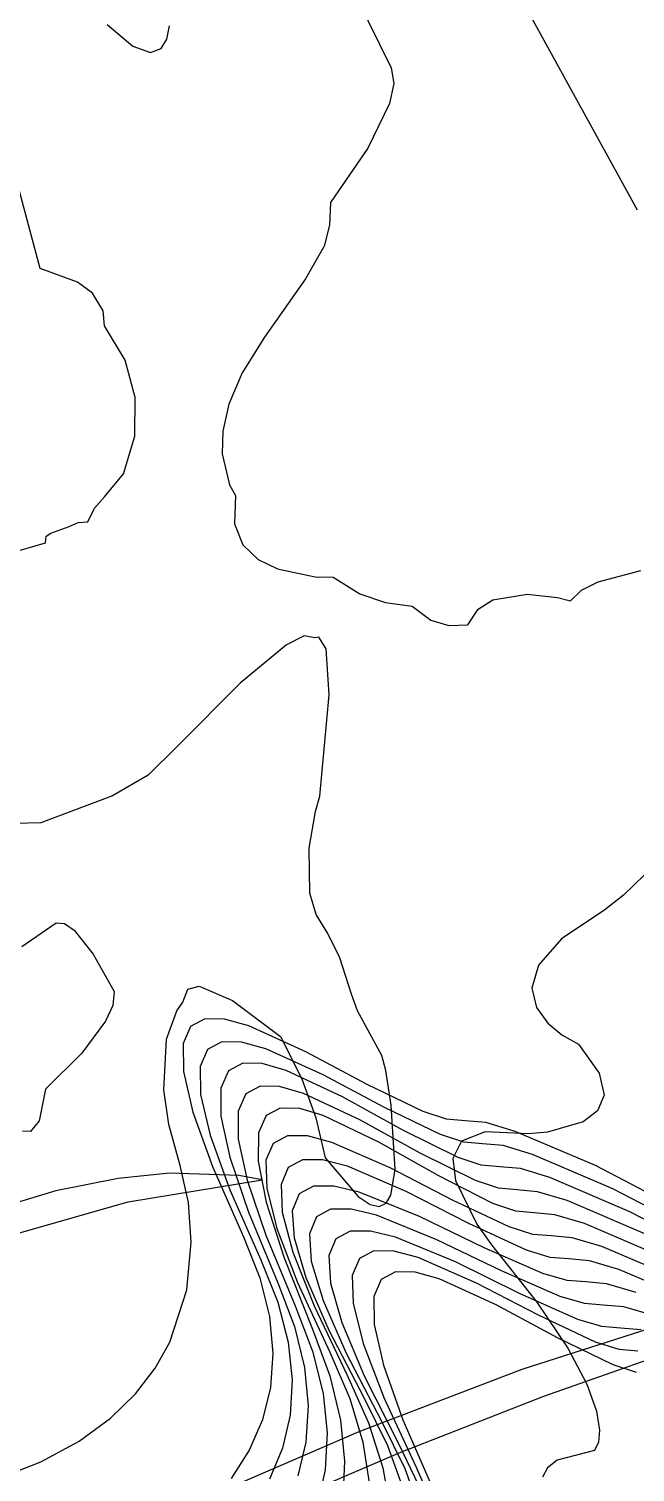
# Model space of a CAD drawing. Extents: x 0 to 231, y 0 to 238.
# Drawn here: x 132.3 to 153.7, y 147.2 to 198.3 of the extents above; entities that cross this region are included whole.
import ezdxf

# ---------------------------------------------------------------- set-up
doc = ezdxf.new("R2010")
doc.units = 0

msp = doc.modelspace()

# ---------------------------------------------------------------- linework, layer by layer
at = {"layer": 'Layer 1'}
for p, q in [((153.83196, 191.874834), (148.284411, 201.953854)), ((142.958764, 201.299827), (145.107709, 196.908504)), ((135.052244, 198.44284), (135.963857, 197.678044)), ((137.165962, 197.926042), (137.259388, 198.403423)), ((136.963786, 197.600306), (137.165962, 197.926042)), ((135.963857, 197.678044), (136.582061, 197.45742)), ((136.582061, 197.45742), (136.963786, 197.600306)), ((145.107709, 196.908504), (145.203149, 196.355027)), ((145.203149, 196.355027), (145.047854, 195.651547)), ((145.047854, 195.651547), (144.278497, 194.070495)), ((144.278497, 194.070495), (142.958764, 192.143452)), ((132.6812, 189.807642), (131.943201, 192.54889)), ((142.958764, 192.143452), (142.922267, 191.346357)), ((142.922267, 191.346357), (142.736862, 190.601817)), ((142.736862, 190.601817), (142.078456, 189.436832)), ((133.999765, 189.323721), (132.6812, 189.807642)), ((134.535103, 188.931341), (133.999765, 189.323721)), ((142.078456, 189.436832), (140.622954, 187.3784)), ((134.904891, 188.306183), (134.535103, 188.931341)), ((134.956279, 187.776889), (134.904891, 188.306183)), ((135.683592, 186.561341), (134.956279, 187.776889)), ((140.622954, 187.3784), (139.827684, 186.118157)), ((136.04827, 185.23617), (135.683592, 186.561341)), ((139.827684, 186.118157), (139.358697, 185.004633)), ((136.036299, 183.87167), (136.04827, 185.23617)), ((139.358697, 185.004633), (139.148109, 184.044396)), ((139.148109, 184.044396), (139.128036, 183.244016)), ((135.633664, 182.538134), (136.036299, 183.87167)), ((139.128036, 183.244016), (139.387894, 182.149105)), ((134.961535, 181.719141), (135.633664, 182.538134)), ((139.387894, 182.149105), (139.595198, 181.772456)), ((134.605542, 181.319958), (134.961535, 181.719141)), ((139.595198, 181.772456), (139.555963, 180.762765)), ((134.362983, 180.838132), (134.605542, 181.319958)), ((132.893175, 180.329918), (133.05493, 180.434971)), ((133.05493, 180.434971), (133.708956, 180.671413)), ((133.708956, 180.671413), (134.019327, 180.812387)), ((134.019327, 180.812387), (134.362983, 180.838132)), ((139.555963, 180.762765), (139.859436, 180.019138)), ((131.195625, 179.604999), (132.868065, 180.090672)), ((132.868065, 180.090672), (132.893175, 180.329918)), ((139.859436, 180.019138), (140.4016, 179.501063)), ((140.4016, 179.501063), (141.078437, 179.168027)), ((141.078437, 179.168027), (142.420068, 178.89503)), ((142.420068, 178.89503), (143.052196, 178.876051)), ((143.052196, 178.876051), (144.002579, 178.28188)), ((152.437773, 178.712545), (153.94875, 179.109632)), ((151.461112, 178.03516), (151.841594, 178.413269)), ((151.841594, 178.413269), (152.437773, 178.712545)), ((144.002579, 178.28188), (144.909165, 177.976764)), ((144.909165, 177.976764), (145.855168, 177.848295)), ((145.855168, 177.848295), (146.516495, 177.351935)), ((148.188424, 177.740081), (148.701937, 178.074576)), ((148.701937, 178.074576), (149.919478, 178.28042)), ((149.919478, 178.28042), (150.99687, 178.15341)), ((150.99687, 178.15341), (151.461112, 178.03516)), ((146.516495, 177.351935), (147.151543, 177.17091)), ((147.817249, 177.194268), (148.188424, 177.740081)), ((147.151543, 177.17091), (147.817249, 177.194268)), ((141.402531, 176.483306), (139.758704, 175.127076)), ((142.028455, 176.803932), (141.402531, 176.483306)), ((142.39817, 176.727106), (142.028455, 176.803932)), ((142.545618, 176.757764), (142.39817, 176.727106)), ((142.806936, 176.341697), (142.545618, 176.757764)), ((142.910588, 174.71685), (142.806936, 176.341697)), ((139.758704, 175.127076), (137.539685, 172.896378)), ((142.585034, 171.121162), (142.910588, 174.71685)), ((137.539685, 172.896378), (136.507549, 171.861322)), ((136.507549, 171.861322), (135.238912, 171.132841)), ((135.238912, 171.132841), (133.708956, 170.560568)), ((142.431747, 170.585386), (142.585034, 171.121162)), ((133.708956, 170.560568), (132.704828, 170.176619)), ((142.199626, 169.287551), (142.431747, 170.585386)), ((132.704828, 170.176619), (131.770643, 170.151801)), ((142.230283, 167.691901), (142.199626, 169.287551)), ((154.791977, 169.03067), (153.329176, 167.618929)), ((142.450908, 166.927471), (142.230283, 167.691901)), ((153.329176, 167.618929), (152.675734, 167.103569)), ((132.027582, 165.795515), (133.241794, 166.636407)), ((133.241794, 166.636407), (133.54472, 166.612501)), ((133.54472, 166.612501), (133.878303, 166.375088)), ((142.865332, 166.262677), (142.450908, 166.927471)), ((152.675734, 167.103569), (151.133369, 166.067236)), ((133.878303, 166.375088), (134.549848, 165.526897)), ((143.285777, 165.398427), (142.865332, 166.262677)), ((151.133369, 166.067236), (150.322405, 165.137109)), ((134.549848, 165.526897), (135.297307, 164.207164)), ((143.706223, 164.113732), (143.285777, 165.398427)), ((150.322405, 165.137109), (150.080795, 164.323042)), ((135.297307, 164.207164), (135.246576, 163.709892)), ((137.72655, 163.833435), (137.901918, 164.290925)), ((137.901918, 164.290925), (138.306122, 164.392569)), ((138.306122, 164.392569), (139.490086, 163.89183)), ((143.909147, 163.51956), (143.706223, 164.113732)), ((150.080795, 164.323042), (150.246491, 163.634891)), ((135.246576, 163.709892), (134.996572, 163.15459)), ((137.514867, 163.51956), (137.72655, 163.833435)), ((139.490086, 163.89183), (141.183548, 162.618814)), ((150.246491, 163.634891), (150.657448, 163.082508)), ((134.996572, 163.15459), (134.15276, 162.023182)), ((137.154276, 162.513702), (137.514867, 163.51956)), ((138.503298, 163.23851), (138.000905, 162.968828)), ((139.203568, 163.229187), (138.503298, 163.23851)), ((140.061192, 162.995638), (139.203568, 163.229187)), ((144.348571, 162.723925), (143.909147, 163.51956)), ((150.657448, 163.082508), (151.151618, 162.675749)), ((137.056464, 160.719508), (137.154276, 162.513702)), ((138.000905, 162.968828), (137.736915, 162.365356)), ((142.086394, 162.074994), (140.061192, 162.995638)), ((141.183548, 162.618814), (141.944147, 161.119516)), ((144.770477, 161.945808), (144.348571, 162.723925)), ((151.151618, 162.675749), (151.74141, 162.338516)), ((134.15276, 162.023182), (132.868065, 160.750166)), ((137.736915, 162.365356), (137.751853, 161.373315)), ((138.606677, 162.150679), (138.342984, 161.547326)), ((139.109121, 162.420382), (138.606677, 162.150679)), ((139.809731, 162.411194), (139.109121, 162.420382)), ((140.667918, 162.177871), (139.809731, 162.411194)), ((142.694681, 161.257851), (140.667918, 162.177871)), ((144.254701, 160.914833), (142.086394, 162.074994)), ((151.74141, 162.338516), (152.46989, 161.316782)), ((138.342984, 161.547326), (138.358631, 160.555568)), ((139.85044, 161.66472), (139.349073, 161.395513)), ((140.543936, 161.652257), (139.85044, 161.66472)), ((141.390268, 161.413477), (140.543936, 161.652257)), ((144.920844, 161.404192), (144.770477, 161.945808)), ((137.751853, 161.373315), (138.086246, 159.937921)), ((139.349073, 161.395513), (139.07913, 160.789283)), ((143.384265, 160.478375), (141.390268, 161.413477)), ((141.944147, 161.119516), (142.433207, 159.734088)), ((144.864712, 160.09838), (142.694681, 161.257851)), ((145.110629, 160.186651), (144.920844, 161.404192)), ((152.46989, 161.316782), (152.646536, 160.541403)), ((132.868065, 160.750166), (132.643316, 159.624597)), ((137.234752, 159.496675), (137.056464, 160.719508)), ((138.358631, 160.555568), (138.694205, 159.120647)), ((139.07913, 160.789283), (139.079903, 159.790678)), ((139.963125, 160.580469), (139.693083, 159.97421)), ((140.464475, 160.849671), (139.963125, 160.580469)), ((141.157858, 160.837175), (140.464475, 160.849671)), ((142.004002, 160.598338), (141.157858, 160.837175)), ((143.997479, 159.66308), (142.004002, 160.598338)), ((145.518082, 159.302233), (143.384265, 160.478375)), ((146.241909, 159.953409), (144.254701, 160.914833)), ((152.646536, 160.541403), (152.411495, 159.978436)), ((139.693083, 159.97421), (139.69362, 158.975534)), ((141.179105, 160.079582), (140.678611, 159.81076)), ((141.866842, 160.064579), (141.179105, 160.079582)), ((142.703577, 159.821564), (141.866842, 160.064579)), ((146.853317, 159.137514), (144.864712, 160.09838)), ((145.247858, 157.900477), (145.110629, 160.186651)), ((152.411495, 159.978436), (151.904916, 159.59394)), ((132.643316, 159.624597), (132.331062, 159.243568)), ((137.633117, 158.040626), (137.234752, 159.496675)), ((138.086246, 159.937921), (138.780618, 158.004394)), ((139.079903, 159.790678), (139.390686, 158.344346)), ((140.678611, 159.81076), (140.403607, 159.202297)), ((142.433207, 159.734088), (142.771899, 158.320923)), ((144.67105, 158.87476), (142.703577, 159.821564)), ((146.130721, 158.486766), (143.997479, 159.66308)), ((147.066288, 159.684178), (146.241909, 159.953409)), ((147.723816, 159.628977), (147.066288, 159.684178)), ((148.456129, 159.564742), (147.723816, 159.628977)), ((149.500492, 159.255247), (148.456129, 159.564742)), ((151.904916, 159.59394), (150.637739, 159.22459)), ((132.331062, 159.243568), (132.053845, 159.265466)), ((138.694205, 159.120647), (139.390291, 157.187805)), ((139.69362, 158.975534), (140.00401, 157.529084)), ((140.403607, 159.202297), (140.39234, 158.198381)), ((141.433872, 159.099532), (140.930402, 158.829336)), ((142.141257, 159.093595), (141.433872, 159.099532)), ((143.010736, 158.865692), (142.141257, 159.093595)), ((147.47737, 158.327873), (145.518082, 159.302233)), ((147.678116, 158.868452), (146.853317, 159.137514)), ((148.434596, 159.234626), (147.593887, 158.903416)), ((149.966194, 159.161815), (148.434596, 159.234626)), ((152.337041, 158.040626), (149.500492, 159.255247)), ((150.637739, 159.22459), (149.966194, 159.161815)), ((140.930402, 158.829336), (140.672663, 158.228841)), ((145.068703, 157.960651), (143.010736, 158.865692)), ((146.775551, 157.685685), (144.67105, 158.87476)), ((148.089544, 157.512266), (146.130721, 158.486766)), ((147.593887, 158.903416), (147.294064, 158.289718)), ((148.335799, 158.813312), (147.678116, 158.868452)), ((149.068112, 158.749077), (148.335799, 158.813312)), ((148.335799, 158.813312), (148.335799, 158.813312)), ((150.112474, 158.439582), (149.068112, 158.749077)), ((152.949023, 157.224961), (150.112474, 158.439582)), ((137.925101, 156.736952), (137.633117, 158.040626)), ((138.780618, 158.004394), (139.875495, 155.517951)), ((139.390686, 158.344346), (140.050774, 156.394934)), ((140.39234, 158.198381), (140.683055, 156.743195)), ((140.672663, 158.228841), (140.702475, 157.243882)), ((141.463721, 157.9746), (141.209753, 157.376)), ((141.967842, 158.245123), (141.463721, 157.9746)), ((142.679517, 158.241343), (141.967842, 158.245123)), ((143.556147, 158.017034), (142.679517, 158.241343)), ((142.771899, 158.320923), (143.937249, 156.95119)), ((145.633878, 157.121926), (143.556147, 158.017034)), ((147.273224, 156.817735), (145.068703, 157.960651)), ((147.294064, 158.289718), (147.385124, 157.515069)), ((148.293332, 158.054742), (147.47737, 158.327873)), ((148.947781, 157.998114), (148.293332, 158.054742)), ((149.680094, 157.933874), (148.947781, 157.998114)), ((148.947781, 157.998114), (148.947781, 157.998114)), ((150.724456, 157.624365), (149.680094, 157.933874)), ((159.683164, 154.209898), (152.337041, 158.040626)), ((135.437852, 157.583928), (133.23071, 157.143456)), ((137.258482, 157.771366), (135.437852, 157.583928)), ((135.792445, 156.759524), (140.544004, 157.533288)), ((139.713831, 157.695641), (137.258482, 157.771366)), ((140.544004, 157.533288), (139.713831, 157.695641)), ((140.00401, 157.529084), (140.663526, 155.5795)), ((145.094205, 156.997176), (145.247858, 157.900477)), ((148.711107, 156.700855), (146.775551, 157.685685)), ((147.385124, 157.515069), (148.139883, 155.969055)), ((148.905366, 157.239093), (148.089544, 157.512266)), ((153.561006, 156.40969), (150.724456, 157.624365)), ((133.23071, 157.143456), (130.643651, 156.372825)), ((139.390291, 157.187805), (140.487477, 154.702286)), ((140.702475, 157.243882), (141.061657, 155.820294)), ((141.209753, 157.376), (141.248537, 156.395551)), ((141.845395, 157.037836), (141.602242, 156.445041)), ((142.35138, 157.30936), (141.845395, 157.037836)), ((143.075363, 157.312185), (142.35138, 157.30936)), ((143.972506, 157.098886), (143.075363, 157.312185)), ((143.937249, 156.95119), (144.358015, 156.662544)), ((146.106925, 156.234203), (143.972506, 157.098886)), ((144.926365, 156.717563), (145.094205, 156.997176)), ((147.860242, 155.989989), (145.633878, 157.121926)), ((149.559763, 157.182449), (148.905366, 157.239093)), ((150.292076, 157.118215), (149.559763, 157.182449)), ((149.559763, 157.182449), (149.559763, 157.182449)), ((151.336439, 156.80872), (150.292076, 157.118215)), ((160.295146, 153.394233), (152.949023, 157.224961)), ((131.290727, 155.470642), (135.792445, 156.759524)), ((138.02731, 155.335649), (137.925101, 156.736952)), ((140.050774, 156.394934), (141.099459, 153.887089)), ((140.683055, 156.743195), (141.314001, 154.780926)), ((141.248537, 156.395551), (141.622672, 154.979478)), ((141.602242, 156.445041), (141.66676, 155.478403)), ((142.963363, 156.4939), (142.457377, 156.222378)), ((143.687345, 156.496714), (142.963363, 156.4939)), ((144.584488, 156.283396), (143.687345, 156.496714)), ((144.358015, 156.662544), (144.684344, 156.595344)), ((144.684344, 156.595344), (144.926365, 156.717563)), ((149.289749, 155.870271), (147.273224, 156.817735)), ((149.519914, 156.424567), (148.711107, 156.700855)), ((150.171745, 156.366785), (149.519914, 156.424567)), ((154.172988, 155.594099), (151.336439, 156.80872)), ((160.907128, 152.578801), (153.561006, 156.40969)), ((142.457377, 156.222378), (142.214225, 155.629574)), ((146.718907, 155.418661), (144.584488, 156.283396)), ((148.395946, 155.135893), (146.106925, 156.234203)), ((149.89445, 155.051413), (147.860242, 155.989989)), ((148.139883, 155.969055), (148.65814, 155.237654)), ((150.122966, 155.605248), (149.289749, 155.870271)), ((150.904058, 156.30255), (150.171745, 156.366785)), ((150.171745, 156.366785), (150.171745, 156.366785)), ((151.948421, 155.993055), (150.904058, 156.30255)), ((154.78497, 154.778434), (151.948421, 155.993055)), ((139.875495, 155.517951), (140.454623, 154.068112)), ((140.663526, 155.5795), (141.711441, 153.071424)), ((141.061657, 155.820294), (141.792028, 153.903908)), ((141.66676, 155.478403), (142.083784, 154.085349)), ((142.214225, 155.629574), (142.278742, 154.662912)), ((143.150092, 155.450859), (142.90307, 154.855961)), ((143.65541, 155.72202), (143.150092, 155.450859)), ((144.374989, 155.722452), (143.65541, 155.72202)), ((145.264792, 155.505163), (144.374989, 155.722452)), ((147.378929, 154.629454), (145.264792, 155.505163)), ((149.007928, 154.320294), (146.718907, 155.418661)), ((150.783727, 155.551587), (150.122966, 155.605248)), ((151.51604, 155.487352), (150.783727, 155.551587)), ((150.783727, 155.551587), (150.783727, 155.551587)), ((152.560403, 155.177857), (151.51604, 155.487352)), ((137.866757, 153.637624), (138.02731, 155.335649)), ((141.622672, 154.979478), (142.374756, 153.074006)), ((142.90307, 154.855961), (142.95838, 153.884318)), ((144.489112, 155.021172), (143.985641, 154.750964)), ((145.196496, 155.015315), (144.489112, 155.021172)), ((146.065975, 154.787543), (145.196496, 155.015315)), ((150.480875, 154.224539), (148.395946, 155.135893)), ((148.65814, 155.237654), (150.26328, 153.207689)), ((150.732998, 154.78907), (149.89445, 155.051413)), ((155.396952, 153.963236), (152.560403, 155.177857)), ((140.487477, 154.702286), (141.091266, 153.203125)), ((141.314001, 154.780926), (142.323424, 152.255759)), ((142.278742, 154.662912), (142.695766, 153.269818)), ((143.985641, 154.750964), (143.727902, 154.150539)), ((148.123942, 153.882866), (146.065975, 154.787543)), ((149.645531, 153.518958), (147.378929, 154.629454)), ((151.39571, 154.736389), (150.732998, 154.78907)), ((152.123351, 154.672149), (151.391038, 154.736389)), ((151.391038, 154.736389), (151.39571, 154.736389)), ((153.167714, 154.36264), (152.123351, 154.672149)), ((156.004263, 153.147965), (153.167714, 154.36264)), ((140.454623, 154.068112), (140.798961, 152.696046)), ((141.099459, 153.887089), (141.686806, 152.346783)), ((141.792028, 153.903908), (142.935406, 151.440561)), ((142.083784, 154.085349), (142.898152, 152.213305)), ((142.95838, 153.884318), (143.360058, 152.482921)), ((143.727902, 154.150539), (143.757715, 153.165745)), ((144.752878, 154.01091), (144.487698, 153.406883)), ((145.255066, 154.280497), (144.752878, 154.01091)), ((145.953982, 154.27054), (145.255066, 154.280497)), ((146.809347, 154.035938), (145.953982, 154.27054)), ((148.828308, 153.112382), (146.809347, 154.035938)), ((150.328464, 152.740352), (148.123942, 153.882866)), ((151.092857, 153.408894), (149.007928, 154.320294)), ((151.334714, 153.970403), (150.480875, 154.224539)), ((152.00302, 153.920724), (151.334714, 153.970403)), ((152.735333, 153.85649), (152.00302, 153.920724)), ((152.00302, 153.920724), (152.00302, 153.920724)), ((153.779696, 153.546995), (152.735333, 153.85649)), ((137.268261, 151.795072), (137.866757, 153.637624)), ((144.487698, 153.406883), (144.499803, 152.413519)), ((151.712312, 152.597739), (149.645531, 153.518958)), ((151.946696, 153.154743), (151.092857, 153.408894)), ((141.091266, 153.203125), (141.457135, 151.787998)), ((141.711441, 153.071424), (142.32274, 151.475897)), ((142.374756, 153.074006), (143.547388, 150.625364)), ((142.695766, 153.269818), (143.510134, 151.397717)), ((143.757715, 153.165745), (144.116897, 151.742432)), ((150.989717, 151.949001), (148.828308, 153.112382)), ((150.26328, 153.207689), (151.356001, 151.576272)), ((152.615003, 153.105059), (151.946696, 153.154743)), ((153.347315, 153.040825), (152.615003, 153.105059)), ((152.615003, 153.105059), (152.615003, 153.105059)), ((154.391678, 152.73133), (153.347315, 153.040825)), ((140.798961, 152.696046), (140.921169, 151.400693)), ((141.686806, 152.346783), (142.038317, 150.895733)), ((143.360058, 152.482921), (144.152141, 150.598763)), ((144.499803, 152.413519), (144.829474, 150.975922)), ((149.741124, 150.83763), (155.210652, 152.580621)), ((152.344988, 151.793214), (150.328464, 152.740352)), ((152.56068, 152.340629), (151.712312, 152.597739)), ((153.226985, 152.289862), (152.56068, 152.340629)), ((136.750041, 150.867157), (137.268261, 151.795072)), ((141.457135, 151.787998), (141.597896, 150.455537)), ((142.323424, 152.255759), (142.935429, 150.59219)), ((142.898152, 152.213305), (144.154699, 149.809699)), ((152.971341, 150.984972), (150.989717, 151.949001)), ((153.178205, 151.52829), (152.344988, 151.793214)), ((153.959298, 152.225627), (153.226985, 152.289862)), ((153.226985, 152.289862), (153.226985, 152.289862)), ((140.921169, 151.400693), (140.833907, 150.18099)), ((142.32274, 151.475897), (142.693745, 149.977579)), ((142.935406, 151.440561), (143.646055, 149.793433)), ((143.510134, 151.397717), (144.766681, 148.994034)), ((144.116897, 151.742432), (144.847268, 149.826447)), ((154.82573, 151.387538), (150.501647, 149.871291)), ((151.356001, 151.576272), (152.028276, 150.303985)), ((153.838967, 151.474664), (153.178205, 151.52829)), ((136.056643, 149.960183), (136.750041, 150.867157)), ((142.038317, 150.895733), (142.166704, 149.532312)), ((143.973556, 148.630595), (149.741124, 150.83763)), ((144.829474, 150.975922), (145.516989, 149.039195)), ((153.794037, 150.714955), (152.971341, 150.984972)), ((141.597896, 150.455537), (141.526365, 149.204374)), ((142.935429, 150.59219), (143.308463, 149.033527)), ((143.547388, 150.625364), (144.307358, 148.928871)), ((144.152141, 150.598763), (145.378663, 148.178836)), ((152.028276, 150.303985), (152.372078, 149.351413)), ((135.166168, 149.093173), (136.056643, 149.960183)), ((140.833907, 150.18099), (140.549834, 149.035879)), ((142.693745, 149.977579), (142.837458, 148.574405)), ((143.646055, 149.793433), (144.105206, 148.249124)), ((144.154699, 149.809699), (144.980444, 148.129689)), ((144.847268, 149.826447), (145.990645, 147.363638)), ((150.501647, 149.871291), (145.432553, 147.886028)), ((142.166704, 149.532312), (142.084677, 148.254895)), ((152.372078, 149.351413), (152.47938, 148.679137)), ((134.056721, 148.285152), (135.166168, 149.093173)), ((140.549834, 149.035879), (140.081612, 147.964298)), ((141.526365, 149.204374), (141.255355, 148.033138)), ((143.308463, 149.033527), (143.45539, 147.577376)), ((144.307358, 148.928871), (144.809566, 147.341461)), ((144.766681, 148.994034), (145.592426, 147.314024)), ((145.516989, 149.039195), (146.602628, 146.548441)), ((132.706403, 147.555143), (134.056721, 148.285152)), ((138.033674, 146.06376), (143.973556, 148.630595)), ((142.084677, 148.254895), (141.804948, 147.061857)), ((142.837458, 148.574405), (142.766883, 147.264311)), ((144.105206, 148.249124), (144.326341, 146.805341)), ((152.442153, 148.247743), (152.302004, 147.949927)), ((152.47938, 148.679137), (152.442153, 148.247743)), ((140.081612, 147.964298), (139.441899, 146.965186)), ((145.432553, 147.886028), (139.568649, 145.370499)), ((141.255355, 148.033138), (140.797679, 146.940463)), ((144.980444, 148.129689), (145.540101, 146.556673)), ((145.378663, 148.178836), (146.204407, 146.449504)), ((152.302004, 147.949927), (150.982089, 147.611052)), ((131.093316, 146.92217), (132.706403, 147.555143)), ((142.766883, 147.264311), (142.495021, 146.045232)), ((143.45539, 147.577376), (143.389077, 146.22134)), ((144.809566, 147.341461), (145.067802, 145.860534)), ((145.592426, 147.314024), (146.152084, 145.741008)), ((145.990645, 147.363638), (146.783506, 145.55206)), ((150.636029, 147.336708), (150.466933, 147.008303)), ((150.982089, 147.611052), (150.636029, 147.336708))]:
    msp.add_line(p, q, dxfattribs=at)

doc.saveas('drawing.dxf')
